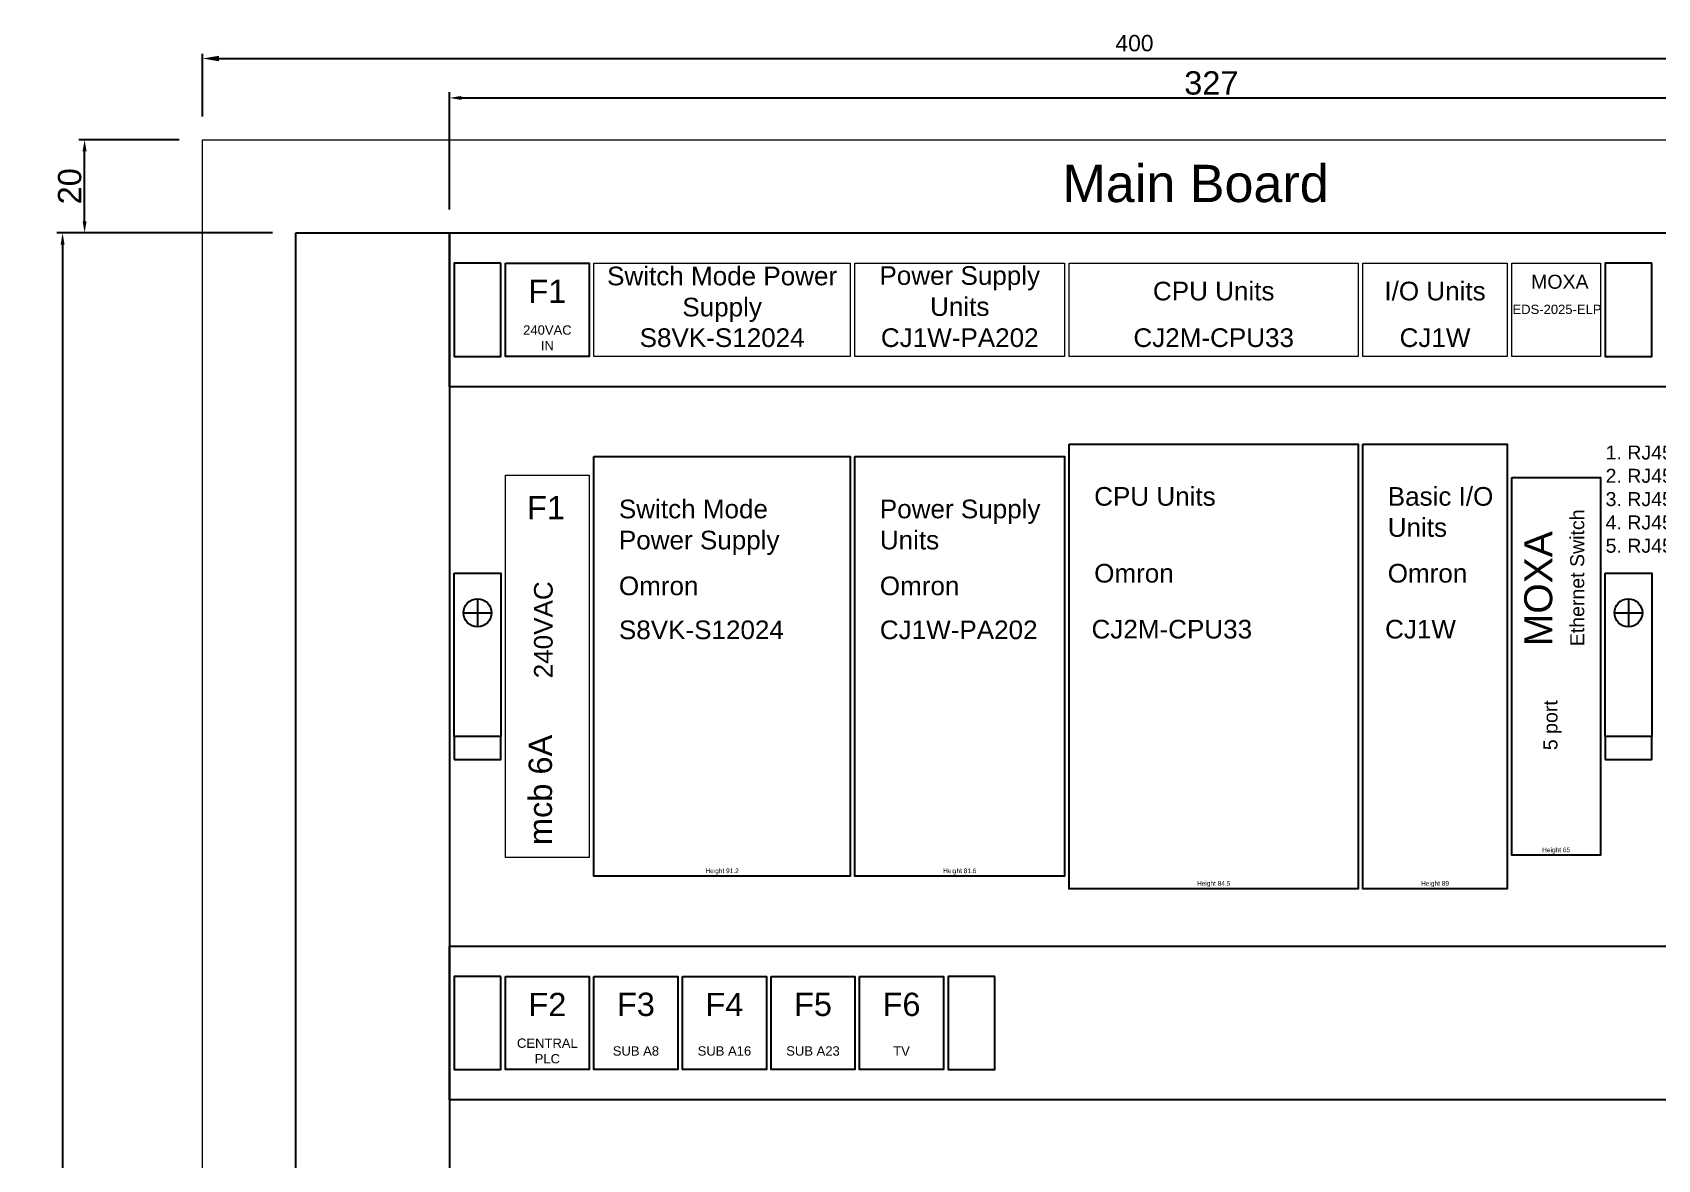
# Model space of a CAD drawing. Header units: millimetres. Extents: x -1052 to 3351, y 0 to 2015.
# Drawn here: x -36.5 to 312.3, y 552.3 to 794 of the extents above; entities that cross this region are included whole.
import ezdxf

# ---------------------------------------------------------------- set-up
doc = ezdxf.new("R2010")
doc.units = ezdxf.units.MM
for name, color, linetype, lineweight in [('AM_5', 3, 'Continuous', 25), ('ConnectionPoints', 1, 'Continuous', 5), ('Layer1', 50, 'Continuous', 25)]:
    doc.layers.add(name, color=color, linetype=linetype, lineweight=lineweight)
doc.layers.add('DESC', color=150, linetype='Continuous')
doc.styles.get("Standard").update_dxf_attribs({"font": 'arial.ttf'})
doc.dimstyles.new('AM_ISO$0', dxfattribs={"dimtxt": 3.5, "dimasz": 3.5, "dimexe": 1, "dimexo": 5, "dimgap": 1.5, "dimtad": 1, "dimdec": 3, "dimdsep": 46, "dimtxsty": 'Standard', "dimcen": 0, "dimclrd": 5, "dimclre": 5, "dimclrt": 2, "dimadec": 0, "dimazin": 2, "dimtp": 0.1, "dimtm": 0.1, "dimtfac": 0.71, "dimtdec": 3, "dimtmove": 0, "dimatfit": 3, "dimfxl": 1, "dimlwd": -1, "dimlwe": -1, "dimarcsym": 1})
doc.dimstyles.new('ISO-25', dxfattribs={"dimtxt": 5, "dimasz": 2.5, "dimexe": 1.25, "dimexo": 5, "dimtad": 1, "dimtxsty": 'Standard', "dimcen": 2.5, "dimclrd": 5, "dimclre": 5, "dimclrt": 2, "dimadec": 0, "dimazin": 0, "dimtfac": 1, "dimtmove": 0, "dimatfit": 3, "dimfxl": 1, "dimlwe": -1, "dimarcsym": 0})

# ---------------------------------------------------------------- blocks, each defined once
blk = doc.blocks.new('*D778')
at = {"layer": 'AM_5', "color": 5, "linetype": 'ByBlock'}
for p, q in [((0.04, 776.04), (0.04, 789.45)), ((3.54, 788.45), (396.54, 788.45)), ((400.04, 776.04), (400.04, 789.45))]:
    blk.add_line(p, q, dxfattribs=at)
at = {"layer": 'AM_5', "color": 5}
for points in [[(3.54, 789.03), (3.54, 787.86), (0.04, 788.45)], [(396.54, 787.86), (396.54, 789.03), (400.04, 788.45)]]:
    blk.add_solid(points, dxfattribs=at)
at = {"layer": 'Defpoints', "color": 0}
for p in [(400.04, 788.45), (0.04, 771.04), (400.04, 771.04)]:
    blk.add_point(p, dxfattribs=at)
at = {"layer": 'AM_5', "color": 2, "insert": (200.04, 791.73), "char_height": 3.5, "attachment_point": 5}
blk.add_mtext('400', dxfattribs=at)
blk = doc.blocks.new('*D787')
at = {"layer": 'Defpoints', "color": 0}
for p in [(-25.28, 771.04), (0.04, 771.04), (20.04, 751.04)]:
    blk.add_point(p, dxfattribs=at)
at = {"layer": 'Layer1', "color": 5, "linetype": 'Continuous'}
for p, q in [((-4.96, 771.04), (-26.53, 771.04)), ((15.04, 751.04), (-26.53, 751.04))]:
    blk.add_line(p, q, dxfattribs=at)
at = {"layer": 'Layer1', "color": 5, "linetype": 'Continuous', "lineweight": -2}
blk.add_line((-25.28, 753.54), (-25.28, 768.54), dxfattribs=at)
at = {"layer": 'Layer1', "color": 5}
for points in [[(-24.86, 768.54), (-25.7, 768.54), (-25.28, 771.04)], [(-25.7, 753.54), (-24.86, 753.54), (-25.28, 751.04)]]:
    blk.add_solid(points, dxfattribs=at)
at = {"layer": 'Layer1', "color": 2, "insert": (-28.46, 761.04), "char_height": 5, "attachment_point": 5, "rotation": 90}
blk.add_mtext('20', dxfattribs=at)
blk = doc.blocks.new('*D818')
at = {"layer": 'Defpoints', "color": 0}
for p in [(20.04, 751.04), (-30, 332.04), (20.04, 332.04)]:
    blk.add_point(p, dxfattribs=at)
at = {"layer": 'Layer1', "color": 5, "linetype": 'Continuous'}
for p, q in [((15.04, 751.04), (-31.25, 751.04)), ((15.04, 332.04), (-31.25, 332.04))]:
    blk.add_line(p, q, dxfattribs=at)
at = {"layer": 'Layer1', "color": 5, "linetype": 'Continuous', "lineweight": -2}
blk.add_line((-30, 748.54), (-30, 334.54), dxfattribs=at)
at = {"layer": 'Layer1', "color": 5}
for points in [[(-29.58, 748.54), (-30.42, 748.54), (-30, 751.04)], [(-30.42, 334.54), (-29.58, 334.54), (-30, 332.04)]]:
    blk.add_solid(points, dxfattribs=at)
at = {"layer": 'Layer1', "color": 2, "insert": (-33.18, 541.54), "char_height": 5, "attachment_point": 5, "rotation": 90}
blk.add_mtext('419', dxfattribs=at)
blk = doc.blocks.new('*D820')
at = {"layer": 'Defpoints', "color": 0}
for p in [(380.04, 780), (53.04, 751.04), (380.04, 751.04)]:
    blk.add_point(p, dxfattribs=at)
at = {"layer": 'Layer1', "color": 5, "linetype": 'Continuous'}
for p, q in [((53.04, 756.04), (53.04, 781.25)), ((380.04, 756.04), (380.04, 781.25))]:
    blk.add_line(p, q, dxfattribs=at)
at = {"layer": 'Layer1', "color": 5, "linetype": 'Continuous', "lineweight": -2}
blk.add_line((55.54, 780), (377.54, 780), dxfattribs=at)
at = {"layer": 'Layer1', "color": 5}
for points in [[(55.54, 780.42), (55.54, 779.58), (53.04, 780)], [(377.54, 779.58), (377.54, 780.42), (380.04, 780)]]:
    blk.add_solid(points, dxfattribs=at)
at = {"layer": 'Layer1', "color": 2, "insert": (216.54, 783.18), "char_height": 5, "attachment_point": 5}
blk.add_mtext('327', dxfattribs=at)

msp = doc.modelspace()

# ---------------------------------------------------------------- linework, layer by layer
for p, q in [((59.0423, 672.5404), (59.0423, 666.5404)), ((306.0436, 672.5404), (306.0436, 666.5404)), ((56.0423, 669.5404), (62.0423, 669.5404)), ((303.0436, 669.5404), (309.0436, 669.5404))]:
    msp.add_line(p, q)
for points in [[(54.0423, 678.0404), (64.0423, 678.0404), (64.0423, 643.0404), (54.0423, 643.0404)], [(301.0436, 678.0404), (311.0436, 678.0404), (311.0436, 643.0404), (301.0436, 643.0404)], [(54.0423, 638.0404), (64.0423, 638.0404), (64.0423, 643.0404), (54.0423, 643.0404)], [(301.0436, 638.0404), (311.0436, 638.0404), (311.0436, 643.0404), (301.0436, 643.0404)]]:
    msp.add_lwpolyline(points, close=True)
for centre in [(59.0423, 669.5404), (306.0436, 669.5404)]:
    msp.add_circle(centre, 3)
at = {"layer": 'ConnectionPoints'}
for points in [[(0.0423, 771.0404), (400.0423, 771.0404), (400.0423, 271.0404), (0.0423, 271.0404)], [(84.0423, 744.5404), (139.0423, 744.5404), (139.0423, 724.5404), (84.0423, 724.5404)], [(140.0423, 744.5404), (185.0423, 744.5404), (185.0423, 724.5404), (140.0423, 724.5404)], [(186.0422, 744.5404), (248.0422, 744.5404), (248.0422, 724.5404), (186.0422, 724.5404)], [(249.0422, 744.5404), (280.0432, 744.5404), (280.0432, 724.5404), (249.0422, 724.5404)], [(281.0432, 744.5404), (300.0436, 744.5404), (300.0436, 724.5404), (281.0432, 724.5404)], [(65.0423, 699.0404), (83.0423, 699.0404), (83.0423, 617.0404), (65.0423, 617.0404)]]:
    msp.add_lwpolyline(points, close=True, dxfattribs=at)
at = {"layer": 'DESC', "color": 1}
for points in [[(65.0423, 744.5404), (83.0423, 744.5404), (83.0423, 724.5404), (65.0423, 724.5404)], [(65.0423, 591.5404), (83.0423, 591.5404), (83.0423, 571.5404), (65.0423, 571.5404)], [(84.0423, 591.5404), (102.0423, 591.5404), (102.0423, 571.5404), (84.0423, 571.5404)], [(103.0423, 591.5404), (121.0423, 591.5404), (121.0423, 571.5404), (103.0423, 571.5404)], [(122.0423, 591.5404), (140.0423, 591.5404), (140.0423, 571.5404), (122.0423, 571.5404)], [(141.0423, 591.5404), (159.0423, 591.5404), (159.0423, 571.5404), (141.0423, 571.5404)]]:
    msp.add_lwpolyline(points, close=True, dxfattribs=at)
at = {"layer": 'Layer1', "color": 2}
for points in [[(20.0423, 751.0404), (53.0423, 751.0404), (53.0423, 332.0404), (20.0423, 332.0404)], [(53.0423, 751.0404), (380.0423, 751.0404), (380.0423, 718.0404), (53.0423, 718.0404)], [(53.0423, 598.0404), (380.0423, 598.0404), (380.0423, 565.0404), (53.0423, 565.0404)]]:
    msp.add_lwpolyline(points, close=True, dxfattribs=at)
at = {"layer": 'Layer1'}
for points in [[(64.0423, 744.5385), (54.0423, 744.5385), (54.0423, 724.5385), (64.0423, 724.5385)], [(311.0436, 744.5404), (301.0436, 744.5404), (301.0436, 724.5404), (311.0436, 724.5404)], [(186.0432, 705.7433), (248.0432, 705.7433), (248.0432, 610.3433), (186.0432, 610.3433)], [(249.0432, 705.7433), (280.0432, 705.7433), (280.0432, 610.3433), (249.0432, 610.3433)], [(84.0432, 703.0433), (139.0432, 703.0433), (139.0432, 613.0433), (84.0432, 613.0433)], [(140.0432, 703.0433), (185.0432, 703.0433), (185.0432, 613.0433), (140.0432, 613.0433)], [(281.0432, 698.5403), (300.0432, 698.5403), (300.0432, 617.5403), (281.0432, 617.5403)], [(64.0423, 591.5404), (54.0423, 591.5404), (54.0423, 571.5404), (64.0423, 571.5404)], [(170.0423, 591.5404), (160.0423, 591.5404), (160.0423, 571.5404), (170.0423, 571.5404)]]:
    msp.add_lwpolyline(points, close=True, dxfattribs=at)

# ---------------------------------------------------------------- texts
at = {"layer": 'ConnectionPoints'}
msp.add_text('F1', height=5, dxfattribs=at).set_placement((69.658, 689.6007))
msp.add_text('240VAC', height=4, rotation=90, dxfattribs=at).set_placement((75.1749, 655.4951))
at = {"layer": 'ConnectionPoints', "insert": (70.0244, 619.7126), "char_height": 5, "attachment_point": 1, "rotation": 90}
msp.add_mtext('mcb 6A', dxfattribs=at)
at = {"layer": 'Layer1', "lineweight": -3}
msp.add_text('Main Board', height=8, dxfattribs=at).set_placement((184.5828, 757.6498))
at = {"layer": 'Layer1'}
msp.add_text('5 port', height=3, rotation=90, dxfattribs=at).set_placement((290.8072, 640.0738))
for s, insert, char_height, width, attachment_point in [('Switch Mode Power Supply', (111.5423, 737.8608), 4, 55, 5), ('Power Supply Units', (162.5423, 738.5404), 4, 45, 5), ('CPU Units', (217.0427, 738.5404), 4, 62.000973, 5), ('I/O Units', (264.5427, 738.5404), 4, 31.00104, 5), ('S8VK-S12024', (111.5423, 728.5404), 4, 55, 5), ('CJ1W-PA202', (162.5423, 728.5404), 4, 45, 5), ('CJ2M-CPU33', (217.0427, 728.5404), 4, 62.000973, 5), ('CJ1W', (264.5427, 728.5404), 4, 31.00104, 5), ('1. RJ45 - Server Room\\P2. RJ45 - CJ2M\\P3. RJ45 - Sub A8 PLC\\P4. RJ45 - Sub A20 PLC\\P5. RJ45 - Sub A23 PLC', (301.1482, 705.4329), 3, 58.994408, 1), ('Height 65', (290.5432, 618.5403), 1, 19, 5), ('Height 91.2', (111.5432, 614.0433), 1, 55, 5), ('Height 81.6', (162.5432, 614.0433), 1, 45, 5), ('Height 84.5', (217.0432, 611.3433), 1, 62, 5), ('Height 89', (264.5432, 611.3433), 1, 31, 5)]:
    msp.add_mtext(s, dxfattribs=dict(at, insert=insert, char_height=char_height, width=width, attachment_point=attachment_point))
at = {"layer": 'Layer1', "color": 1, "width": 18, "attachment_point": 5}
for s, insert, char_height in [('F1', (74.0423, 738.5179), 5), ('240VAC\\PIN', (74.0423, 728.5404), 2), ('F2', (74.0423, 585.5179), 5), ('F3', (93.0423, 585.5179), 5), ('F4', (112.0423, 585.5179), 5), ('F5', (131.0423, 585.5179), 5), ('F6', (150.0423, 585.5179), 5), ('CENTRAL PLC', (74.0423, 575.5404), 2), ('SUB A8', (93.0423, 575.5404), 2), ('SUB A16', (112.0423, 575.5404), 2), ('SUB A23', (131.0423, 575.5404), 2), ('TV', (150.0423, 575.5404), 2)]:
    msp.add_mtext(s, dxfattribs=dict(at, insert=insert, char_height=char_height))
at = {"layer": 'Layer1', "attachment_point": 1}
for s, insert, char_height in [('MOXA', (285.1554, 742.0673), 3), ('EDS-2025-ELP', (281.1683, 735.641), 2), ('CJ2M-CPU33', (190.8197, 668.0342), 4), ('CJ1W', (253.8197, 668.0342), 4)]:
    msp.add_mtext(s, dxfattribs=dict(at, insert=insert, char_height=char_height))
at = {"layer": 'Layer1', "lineweight": -3, "char_height": 4, "attachment_point": 1}
for s, insert in [('Switch Mode\\PPower Supply', (89.391, 693.8199)), ('Power Supply\\PUnits', (145.391, 693.8199)), ('CPU Units', (191.391, 696.5199)), ('Basic I/O\\PUnits', (254.391, 696.5199)), ('Omron', (191.391, 680.0282)), ('Omron', (254.391, 680.0282)), ('Omron', (89.391, 677.3282)), ('Omron', (145.391, 677.3282)), ('S8VK-S12024', (89.391, 667.8913)), ('CJ1W-PA202', (145.391, 667.8913))]:
    msp.add_mtext(s, dxfattribs=dict(at, insert=insert))
at = {"layer": 'Layer1', "attachment_point": 1, "rotation": 90}
for s, insert, char_height in [('Ethernet Switch', (293.5505, 662.3745), 3), ('MOXA', (283.6966, 662.3745), 6)]:
    msp.add_mtext(s, dxfattribs=dict(at, insert=insert, char_height=char_height))

# ---------------------------------------------------------------- dimensions: what is measured, and where the dimension line sits
at = {"layer": 'AM_5'}
dim = msp.add_linear_dim(base=(400.0423, 788.4456), p1=(0.0423, 771.0404), p2=(400.0423, 771.0404), dimstyle='AM_ISO$0', dxfattribs=at)
dim.commit()
dim.dimension.update_dxf_attribs({"geometry": '*D778', "text_midpoint": (200.0423, 791.7326)})
at = {"layer": 'Layer1'}
dim = msp.add_linear_dim(base=(380.0423, 780), p1=(53.0423, 751.0404), p2=(380.0423, 751.0404), dimstyle='ISO-25', dxfattribs=at)
dim.commit()
dim.dimension.update_dxf_attribs({"geometry": '*D820', "text_midpoint": (216.5423, 783.1796)})
for base, p2, picture, middle in [((-25.2791, 771.0404), (0.0423, 771.0404), '*D787', (-28.457, 761.0404)), ((-30, 332.0404), (20.0423, 332.0404), '*D818', (-33.1779, 541.5404))]:
    dim = msp.add_linear_dim(base=base, p1=(20.0423, 751.0404), p2=p2, angle=90, dimstyle='ISO-25', dxfattribs=at)
    dim.commit()
    dim.dimension.update_dxf_attribs({"geometry": picture, "text_midpoint": middle})

doc.saveas('drawing.dxf')
